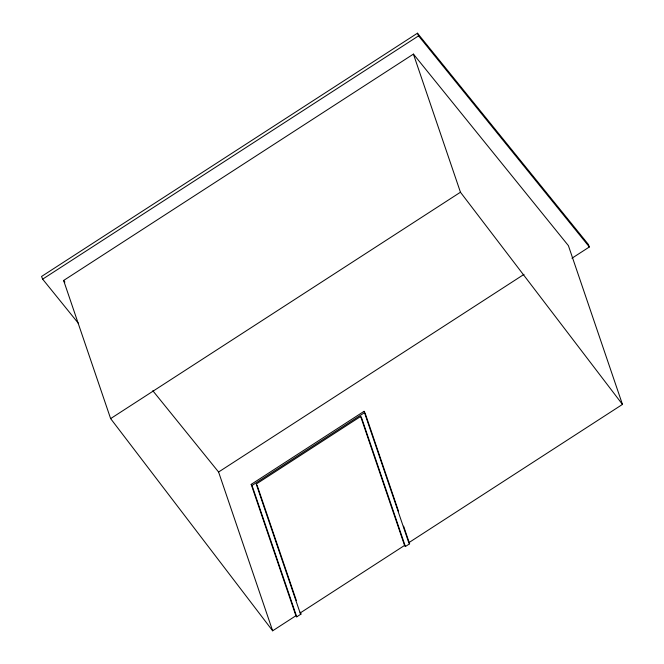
<?xml version="1.0" encoding="UTF-8"?>
<svg xmlns="http://www.w3.org/2000/svg" width="664" height="664" viewBox="0 0 664 664"><rect width="100%" height="100%" fill="white"/><g stroke="black" fill="none" stroke-linecap="round" stroke-linejoin="round"><path stroke-width="1" d="M571.961 258.23L589.366 246.966L588.262 244.294L417.457 33.2L41.541 276.473L42.645 279.146L78.501 323.459M42.645 279.146L418.569 35.873L417.457 33.2M295.903 615.744L272.647 630.8L110.631 418.611L63.611 280.482L413.423 54.099L568.401 245.638L622.458 404.417L408.775 542.704L409.605 543.799L405.389 546.53L404.559 545.434L360.652 416.469L256.229 484.048L300.136 613.013L300.966 614.1L296.742 616.839L295.903 615.744L251.183 484.371L364.046 411.331L364.885 412.427L252.013 485.467L296.742 616.839M110.631 418.611L460.451 192.228L413.423 54.099M272.647 630.8L218.589 472.021L524.02 274.356M300.136 613.013L404.559 545.434M418.569 35.873L589.366 246.966M63.611 280.482L64.914 282.092M152.82 390.731L218.589 472.021M460.451 192.228L622.458 404.417M360.652 416.469L361.49 417.565L405.389 546.53M251.183 484.371L252.013 485.467M365.217 413.406L398.591 511.446M403.596 526.154L409.605 543.799M364.046 411.331L408.775 542.704M257.068 485.143L296.31 600.422M300.302 612.15L300.966 614.1"/></g></svg>
